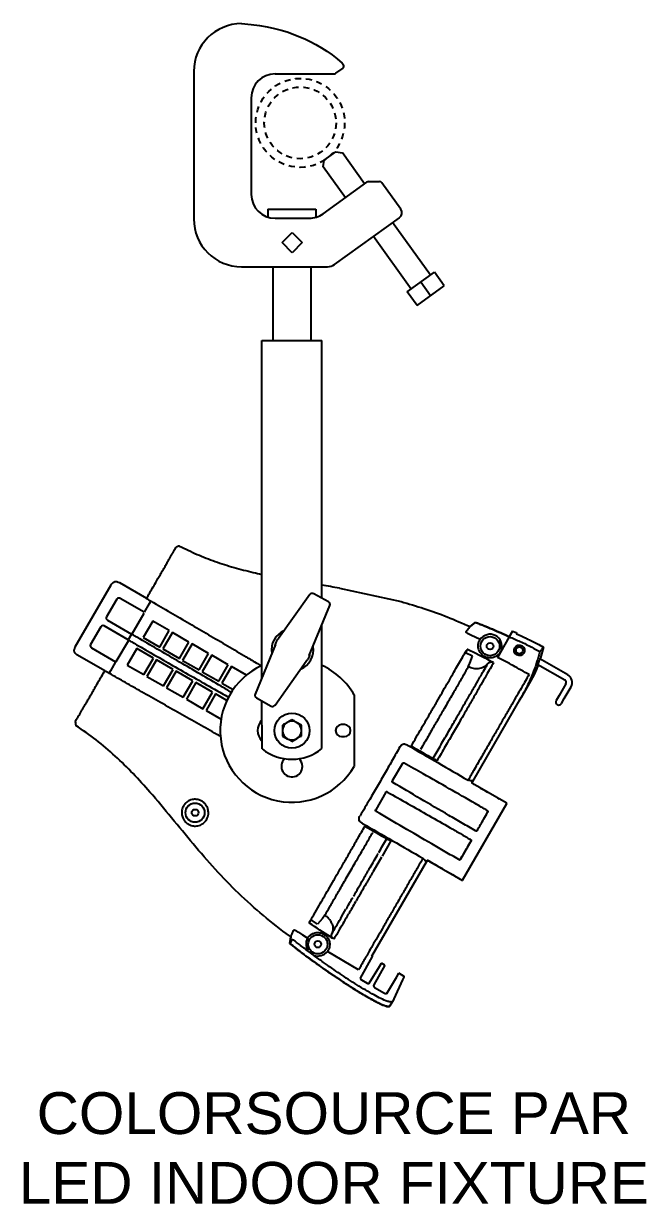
# Model space of a CAD drawing. Extents: x 5 to 346, y -5 to 215.
# Drawn here: x 308.33 to 321.35, y 64.99 to 89.68 of the extents above; entities that cross this region are included whole.
import ezdxf

# ---------------------------------------------------------------- set-up
doc = ezdxf.new("R2010")
doc.units = 0
doc.header["$LTSCALE"] = 0.5
doc.header["$MEASUREMENT"] = 0
doc.linetypes.add('HIDDEN', pattern=[0.375, 0.25, -0.125])
doc.layers.get('0').update_dxf_attribs({"linetype": 'CONTINUOUS'})
doc.layers.add('RISER', color=7, linetype='CONTINUOUS')
doc.styles.add('ARIAL', font='arial.ttf')

# ---------------------------------------------------------------- blocks, each defined once
blk = doc.blocks.new('ColorSource Par')
at = {"layer": 'RISER', "linetype": 'Continuous'}
for p, q in [((0.879, 1.246), (0.904, 1.213)), ((-0.524, 1.025), (0.715, 1.025)), ((0.747, 1.037), (0.896, 1.145)), ((0.503, -0.78), (0.743, -0.607)), ((0.743, -0.607), (0.882, -0.63)), ((1.347, -1.275), (0.882, -0.63)), ((0.481, -0.92), (0.503, -0.78)), ((1.431, -1.229), (1.656, -1.229))]:
    blk.add_line(p, q, dxfattribs=at)
at = {"layer": 'RISER'}
for p, q in [((-2.224, 1.075), (-2.224, -2.01)), ((-1.024, 0.525), (-1.024, -1.495)), ((0.946, -1.565), (0.481, -0.92)), ((0.48, -1.9), (1.396, -1.24)), ((2.104, -1.808), (1.705, -1.254)), ((-0.674, -1.802), (0.326, -1.802)), ((-0.674, -1.802), (-0.674, -1.972)), ((0.326, -1.802), (0.326, -1.972)), ((-0.524, -1.995), (0.188, -1.995)), ((0.717, -2.962), (2.076, -1.983)), ((2.724, -3.185), (1.932, -2.087)), ((-0.38, -2.502), (-0.168, -2.29)), ((-0.168, -2.29), (0.045, -2.502)), ((2.323, -3.475), (1.531, -2.376)), ((-0.168, -2.715), (-0.38, -2.502)), ((0.045, -2.502), (-0.168, -2.715)), ((-1.224, -3.01), (0.571, -3.01)), ((-0.574, -3.01), (-0.574, -4.55)), ((0.226, -3.01), (0.226, -4.55)), ((2.239, -3.535), (2.807, -3.125)), ((3.012, -3.409), (2.807, -3.125)), ((2.444, -3.819), (3.012, -3.409)), ((2.728, -3.614), (2.523, -3.33)), ((2.444, -3.819), (2.239, -3.535)), ((-0.802, -11.605), (-0.802, -4.55)), ((-0.802, -4.55), (0.455, -4.55)), ((0.455, -9.941), (0.455, -4.55)), ((-2.622, -8.922), (-2.592, -8.871)), ((-3.78, -9.615), (-3.211, -9.943)), ((-4.702, -10.961), (-3.951, -9.661)), ((0.201, -9.866), (-0.45, -10.787)), ((0.201, -9.866), (0.202, -9.866)), ((0.203, -9.864), (0.202, -9.865)), ((0.591, -10.016), (0.283, -9.847)), ((0.591, -10.016), (0.283, -9.847)), ((0.821, -9.73), (2.109, -10.012)), ((-3.835, -9.962), (-4.05, -10.333)), ((-3.261, -10.236), (-3.767, -9.944)), ((-3.154, -10.05), (-3.261, -10.236)), ((-3.212, -9.945), (-3.198, -9.92)), ((-3.17, -9.973), (-3.114, -10.005)), ((-3.152, -10.052), (-3.154, -10.05)), ((-3.129, -10.007), (-3.127, -10.008)), ((-3.127, -10.008), (-3.114, -10.005)), ((0.191, -11.139), (0.619, -10.096)), ((0.619, -10.094), (0.62, -10.093)), ((0.619, -10.096), (0.619, -10.096)), ((-3.511, -10.688), (-3.259, -10.252)), ((-3.264, -10.253), (-3.259, -10.252)), ((-4.169, -10.539), (-4.383, -10.911)), ((-3.594, -10.813), (-4.1, -10.521)), ((-4.031, -10.402), (-3.525, -10.694)), ((-3.083, -10.419), (-3.283, -10.766)), ((-3.064, -10.437), (-3.086, -10.424)), ((-2.737, -10.619), (-3.083, -10.419)), ((-3.061, -10.432), (-3.064, -10.437)), ((0.455, -13.087), (0.455, -10.496)), ((3.66, -10.447), (3.555, -10.535)), ((3.556, -10.534), (3.66, -10.447)), ((-3.844, -11.265), (-3.592, -10.829)), ((-3.598, -10.83), (-3.592, -10.829)), ((-3.525, -10.694), (-3.594, -10.813)), ((-3.512, -10.682), (-3.511, -10.688)), ((-3.283, -10.766), (-2.937, -10.966)), ((-2.937, -10.966), (-2.737, -10.619)), ((-2.672, -10.657), (-2.872, -11.003)), ((-2.326, -10.857), (-2.672, -10.657)), ((-2.526, -11.203), (-2.326, -10.857)), ((3.763, -10.803), (3.565, -10.714)), ((3.763, -10.803), (3.766, -10.805)), ((4.371, -10.748), (4.123, -11.178)), ((4.441, -10.627), (4.371, -10.748)), ((4.441, -10.627), (4.517, -10.66)), ((4.441, -10.627), (4.441, -10.627)), ((4.761, -10.801), (4.795, -10.809)), ((-4.365, -10.979), (-3.859, -11.271)), ((-3.414, -10.993), (-3.614, -11.339)), ((-3.068, -11.193), (-3.414, -10.993)), ((-2.872, -11.003), (-2.526, -11.203)), ((-2.261, -10.894), (-2.461, -11.241)), ((-1.914, -11.094), (-2.261, -10.894)), ((-2.114, -11.441), (-1.914, -11.094)), ((-0.515, -10.906), (-0.943, -11.949)), ((3.489, -11.011), (3.458, -11.08)), ((3.603, -11.151), (3.458, -11.08)), ((4.204, -11.021), (4.207, -11.022)), ((5.085, -10.963), (5.024, -11.185)), ((-4.087, -11.46), (-4.656, -11.132)), ((-3.859, -11.271), (-3.966, -11.457)), ((-3.845, -11.259), (-3.844, -11.265)), ((-3.614, -11.339), (-3.268, -11.539)), ((-3.268, -11.539), (-3.068, -11.193)), ((-3.003, -11.23), (-3.203, -11.577)), ((-2.657, -11.43), (-3.003, -11.23)), ((-2.461, -11.241), (-2.114, -11.441)), ((-1.849, -11.132), (-2.049, -11.478)), ((-1.503, -11.332), (-1.849, -11.132)), ((-1.703, -11.678), (-1.503, -11.332)), ((-0.525, -12.178), (0.126, -11.258)), ((4.967, -11.342), (4.966, -11.365)), ((4.967, -11.342), (5.018, -11.195)), ((4.967, -11.342), (4.972, -11.328)), ((4.972, -11.328), (5.533, -11.651)), ((5.595, -11.543), (5.013, -11.207)), ((5.024, -11.185), (5.018, -11.195)), ((-4.101, -11.484), (-4.086, -11.459)), ((-3.985, -11.513), (-4.038, -11.483)), ((-3.966, -11.457), (-3.991, -11.5)), ((-3.989, -11.501), (-3.991, -11.5)), ((-3.989, -11.501), (-3.985, -11.513)), ((-3.966, -11.457), (-3.963, -11.458)), ((-3.203, -11.577), (-2.857, -11.777)), ((-2.857, -11.777), (-2.657, -11.43)), ((-2.592, -11.468), (-2.792, -11.814)), ((-2.245, -11.668), (-2.592, -11.468)), ((-2.049, -11.478), (-1.703, -11.678)), ((-1.438, -11.369), (-1.638, -11.716)), ((-1.124, -11.551), (-1.438, -11.369)), ((4.963, -11.363), (4.966, -11.365)), ((-2.792, -11.814), (-2.445, -12.014)), ((-2.445, -12.014), (-2.245, -11.668)), ((-2.18, -11.705), (-2.38, -12.052)), ((-1.834, -11.905), (-2.18, -11.705)), ((-1.638, -11.716), (-1.403, -11.852)), ((4.815, -11.679), (4.621, -12.015)), ((4.815, -11.679), (4.815, -11.679)), ((5.555, -11.733), (5.415, -11.976)), ((5.523, -12.038), (5.663, -11.796)), ((-2.38, -12.052), (-2.034, -12.252)), ((-2.034, -12.252), (-1.834, -11.905)), ((-1.769, -11.943), (-1.969, -12.289)), ((-1.533, -12.079), (-1.769, -11.943)), ((-0.943, -11.95), (-0.944, -11.951)), ((-0.943, -11.949), (-0.943, -11.949)), ((-0.915, -12.028), (-0.607, -12.197)), ((-0.915, -12.028), (-0.607, -12.197)), ((-0.795, -13.093), (-0.8, -12.092)), ((1.128, -11.961), (1.128, -13.458)), ((3.607, -13.772), (4.621, -12.015)), ((4.582, -12.084), (4.621, -12.015)), ((4.582, -12.084), (4.582, -12.084)), ((4.621, -12.015), (4.621, -12.015)), ((5.415, -11.976), (5.353, -12.082)), ((5.462, -12.145), (5.523, -12.038)), ((-1.969, -12.289), (-1.653, -12.472)), ((-0.527, -12.18), (-0.526, -12.179)), ((-0.525, -12.178), (-0.526, -12.178)), ((-4.704, -12.529), (-4.674, -12.477)), ((-0.172, -12.482), (-0.27, -12.539)), ((0.025, -12.596), (-0.074, -12.539)), ((0.929, -12.584), (0.867, -12.584)), ((-0.369, -12.823), (-0.27, -12.88)), ((0.867, -12.834), (0.929, -12.834)), ((-0.172, -12.937), (-0.074, -12.88)), ((2.139, -13.397), (1.925, -13.762)), ((2.14, -13.4), (2.139, -13.397)), ((2.173, -13.388), (2.174, -13.391)), ((1.925, -13.762), (1.929, -13.761)), ((1.938, -13.795), (1.934, -13.796)), ((3.593, -13.804), (3.598, -13.763)), ((3.601, -13.81), (3.606, -13.775)), ((3.606, -13.811), (3.612, -13.767)), ((3.612, -13.767), (3.61, -13.766)), ((1.788, -14), (1.579, -14.367)), ((1.789, -14.003), (1.788, -14)), ((1.822, -13.99), (1.823, -13.994)), ((3.639, -13.834), (3.638, -13.836)), ((3.761, -13.907), (3.638, -13.836)), ((3.761, -13.907), (3.638, -13.836)), ((3.638, -13.836), (3.638, -13.836)), ((3.761, -13.907), (3.762, -13.906)), ((3.761, -13.907), (3.761, -13.907)), ((3.762, -13.906), (3.796, -13.925)), ((3.882, -13.975), (3.796, -13.925)), ((3.882, -13.975), (3.916, -13.994)), ((3.916, -13.994), (3.915, -13.996)), ((4.125, -14.117), (3.915, -13.996)), ((4.125, -14.117), (3.915, -13.996)), ((3.915, -13.996), (3.915, -13.996)), ((3.394, -15.841), (4.323, -14.232)), ((3.395, -15.84), (4.324, -14.231)), ((4.125, -14.117), (4.126, -14.116)), ((4.125, -14.117), (4.125, -14.117)), ((4.126, -14.116), (4.16, -14.135)), ((4.322, -14.229), (4.16, -14.135)), ((1.579, -14.367), (1.582, -14.366)), ((1.592, -14.4), (1.588, -14.401)), ((3.907, -14.382), (3.911, -14.381)), ((3.92, -14.415), (3.917, -14.416)), ((1.36, -14.713), (1.354, -14.709)), ((1.357, -14.72), (1.354, -14.709)), ((1.357, -14.72), (1.36, -14.713)), ((3.668, -14.808), (3.667, -14.804)), ((3.701, -14.795), (3.702, -14.798)), ((1.893, -15.018), (1.712, -15.333)), ((3.57, -15.021), (3.35, -15.397)), ((3.561, -14.987), (3.565, -14.986)), ((3.574, -15.02), (3.57, -15.021)), ((1.497, -17.426), (2.638, -15.451)), ((1.699, -15.355), (1.526, -15.655)), ((2.626, -15.448), (2.658, -15.422)), ((2.636, -15.458), (2.634, -15.457)), ((2.671, -15.43), (2.636, -15.458)), ((2.64, -15.449), (2.669, -15.426)), ((2.708, -15.446), (2.707, -15.447)), ((2.707, -15.447), (2.831, -15.518)), ((2.708, -15.446), (2.832, -15.517)), ((2.708, -15.446), (2.832, -15.517)), ((2.708, -15.446), (2.708, -15.446)), ((2.831, -15.518), (2.832, -15.517)), ((2.865, -15.538), (2.831, -15.518)), ((2.832, -15.517), (2.832, -15.517)), ((2.865, -15.538), (2.951, -15.587)), ((3.317, -15.41), (3.316, -15.406)), ((3.35, -15.397), (3.351, -15.401)), ((2.985, -15.607), (2.951, -15.587)), ((2.985, -15.606), (3.195, -15.727)), ((2.985, -15.606), (3.196, -15.727)), ((2.985, -15.606), (2.985, -15.606)), ((2.985, -15.606), (2.985, -15.607)), ((3.195, -15.727), (3.196, -15.727)), ((3.195, -15.728), (3.195, -15.727)), ((3.229, -15.748), (3.195, -15.728)), ((3.229, -15.748), (3.391, -15.842)), ((3.394, -15.841), (3.391, -15.842)), ((0.231, -16.669), (0.187, -16.73)), ((0.365, -16.759), (0.231, -16.669)), ((-0.192, -17.025), (-0.215, -17.159)), ((-0.215, -17.159), (-0.192, -17.025)), ((-0.017, -16.937), (0.058, -16.987)), ((0.154, -17.054), (0.058, -16.987)), ((-0.174, -17.087), (-0.215, -17.159)), ((0.155, -17.054), (0.154, -17.054)), ((0.569, -17.329), (0.568, -17.328)), ((1.219, -17.715), (0.569, -17.329)), ((1.506, -17.432), (1.255, -17.884)), ((1.446, -17.995), (1.656, -17.646)), ((1.769, -17.617), (1.541, -18.029)), ((1.656, -17.646), (1.698, -17.576)), ((1.769, -17.617), (1.698, -17.576)), ((1.279, -17.923), (1.401, -17.994)), ((1.81, -18.205), (2.019, -17.856)), ((2.141, -17.923), (1.959, -18.316)), ((2.019, -17.856), (2.062, -17.786)), ((2.174, -17.851), (2.062, -17.786)), ((1.556, -18.083), (1.765, -18.204)), ((1.879, -18.466), (1.932, -18.373)), ((1.879, -18.466), (1.879, -18.466)), ((1.881, -18.461), (1.935, -18.368)), ((1.959, -18.316), (1.934, -18.369)), ((1.959, -18.316), (1.935, -18.368))]:
    blk.add_line(p, q, dxfattribs=at)
at = {"layer": 'RISER', "linetype": 'Continuous'}
blk.add_lwpolyline([(-1.224, 2.075), (-1.027, 2.056), (-0.849, 2.033), (-0.687, 2.006), (-0.538, 1.975), (-0.4, 1.94), (-0.27, 1.901), (-0.146, 1.857), (-0.025, 1.809), (0.094, 1.757), (0.212, 1.699), (0.328, 1.637), (0.443, 1.57), (0.556, 1.498), (0.666, 1.42), (0.774, 1.336), (0.879, 1.246)], dxfattribs=at)
at = {"layer": 'RISER', "flags": 128}
for points in [[(-3.17, -9.973), (-3.181, -9.966), (-3.191, -9.959), (-3.212, -9.945)], [(3.516, -11.376), (3.546, -11.298), (3.603, -11.151)], [(-4.086, -11.459), (-4.066, -11.469), (-4.052, -11.476), (-4.038, -11.483)], [(-4.704, -12.529), (-4.7, -12.548), (-4.697, -12.567), (-4.689, -12.604)], [(4.323, -14.232), (4.322, -14.23), (4.322, -14.229)], [(0.518, -16.57), (0.465, -16.636), (0.365, -16.759)]]:
    blk.add_lwpolyline(points, dxfattribs=at)
at = {"layer": 'RISER', "linetype": 'HIDDEN'}
for radius in [0.93, 0.75]:
    blk.add_circle((0, 0), radius, dxfattribs=at)
at = {"layer": 'RISER'}
for centre, radius in [((3.97, -10.944), 0.2), ((3.97, -10.944), 0.0693), ((4.583, -11.031), 0.07), ((-0.172, -12.709), 0.367), ((-2.198, -14.426), 0.2), ((-2.198, -14.426), 0.0693), ((0.37, -17.179), 0.2), ((0.37, -17.179), 0.0693)]:
    blk.add_circle(centre, radius, dxfattribs=at)
at = {"layer": 'RISER', "linetype": 'Continuous'}
for centre, radius, start, end in [((-1.224, 1.075), 1, 90, 180), ((-0.524, 0.525), 0.5, 90, 180), ((0.715, 1.075), 0.05, 270, 309.8056), ((0.864, 1.183), 0.05, 309.8056, 37.5798), ((1.431, -1.289), 0.06, 90, 125.7855), ((1.656, -1.289), 0.06, 35.7855, 90)]:
    blk.add_arc(centre, radius, start, end, dxfattribs=at)
at = {"layer": 'RISER'}
for centre, radius, start, end in [((-0.524, -1.495), 0.5, 180, 270), ((0.188, -1.495), 0.5, 270, 305.7855), ((2.003, -1.881), 0.125, 305.7855, 35.7855), ((-1.224, -2.01), 1, 180, 270), ((0.571, -2.76), 0.25, 270, 305.7855), ((-12.822, -4.44), 11.178, 329.872, 330.128), ((-13.403, -4.12), 11.844, 329.9429, 330.1845), ((-0.162, -11.022), 0.438, 112.7131, 189.7137), ((-0.162, -11.022), 0.438, 292.7131, 9.7137), ((-0.172, -12.709), 1.5, 114.8712, 330.0736), ((-0.172, -12.709), 1.5, 29.9264, 65.307), ((-14.062, -5.641), 11.654, 329.8125, 330.058), ((5.503, -11.703), 0.185, 330, 60), ((5.503, -11.703), 0.06, 330, 60), ((5.407, -12.113), 0.0625, 150, 330), ((-0.572, -12.709), 0.318, 135.3739, 225.1198), ((-0.172, -12.709), 0.197, 120, 180), ((-0.172, -12.709), 0.197, 60, 120), ((-0.172, -12.709), 0.197, 0, 60), ((0.867, -12.709), 0.125, 90, 270), ((0.929, -12.709), 0.125, 270, 90), ((-0.172, -12.709), 0.197, 180, 240), ((-0.172, -12.709), 0.197, 300, 0), ((-0.174, -12.309), 1, 231.5647, 308.9291), ((-0.172, -12.709), 0.197, 240, 300), ((-0.172, -13.459), 0.22, 132.9478, 0), ((-0.172, -13.459), 0.22, 0, 47.2239), ((3.585, -13.817), 0.015, 33.1634, 60.1896), ((2.666, -15.409), 0.015, 239.8104, 266.8489)]:
    blk.add_arc(centre, radius, start, end, dxfattribs=at)
for centre, major_axis, ratio, start_param, end_param in [((0.253, -9.902), (0.0449, -0.0441), 0.988785, 1.841761, 3.2937), ((0.202, -9.867), (0.00436, 0.00616), 0.069473, 1.372627, 1.57875), ((-3.792, -9.987), (0.013, -0.0484), 0.997265, 2.357564, 3.925621), ((0.561, -10.071), (0.0613, -0.0143), 0.988785, 6.131077, 7.583017), ((0.618, -10.095), (0.00286, 0.00699), 0.069473, 4.704435, 4.910558), ((-4.006, -10.358), (0.0484, 0.013), 0.997265, 2.357564, 3.925621), ((-4.125, -10.565), (0.013, -0.0484), 0.997265, 2.357564, 3.925621), ((3.971, -10.941), (0.123, 0.213), 0.999985, 4.903955, 7.793466), ((-4.339, -10.935), (0.0484, 0.013), 0.997265, 2.357564, 3.925621), ((-0.885, -11.973), (0.0613, -0.0143), 0.988785, 2.989485, 4.441424), ((-0.942, -11.949), (0.00286, 0.00699), 0.069473, 1.562842, 1.768966), ((-0.577, -12.142), (0.0449, -0.0441), 0.988785, 4.983354, 6.435293), ((-0.526, -12.178), (0.00436, 0.00616), 0.069473, 4.51422, 4.720343), ((3.64, -13.831), (0.0476, -0.0275), 0.087489, 3.176499, 4.417192), ((3.64, -13.831), (0.0346, -0.02), 0.087489, 3.176499, 4.712389), ((2.995, -14.538), (2.193, 3.798), 0.034921, 4.933911, 4.93682), ((3.64, -13.831), (0.0476, -0.0275), 0.087489, 4.417192, 4.712389), ((3.764, -13.903), (0.0476, -0.0275), 0.087489, 4.712389, 5.502871), ((3.758, -13.912), (0.0346, -0.02), 0.19438, 1.036328, 1.570796), ((3.917, -13.991), (0.0476, -0.0275), 0.087489, 3.921907, 4.712389), ((3.912, -14.001), (0.0346, -0.02), 0.19438, 1.570796, 2.105264), ((4.128, -14.113), (0.0476, -0.0275), 0.087489, 4.712389, 5.502871), ((4.122, -14.122), (0.0346, -0.02), 0.19438, 1.036328, 1.570796), ((2.995, -14.538), (2.193, 3.798), 0.034921, 4.487958, 4.490867), ((2.706, -15.45), (0.0476, -0.0275), 0.087489, 1.889777, 3.106686), ((2.706, -15.45), (0.0346, -0.02), 0.087489, 1.570796, 3.106686), ((2.706, -15.45), (0.0476, -0.0275), 0.087489, 1.570796, 1.889777), ((2.835, -15.512), (0.0346, -0.02), 0.19438, 4.712389, 5.246857), ((2.829, -15.521), (0.0476, -0.0275), 0.087489, 0.780315, 1.570796), ((2.983, -15.61), (0.0476, -0.0275), 0.087489, 1.570796, 2.361278), ((2.988, -15.6), (0.0346, -0.02), 0.19438, 4.177921, 4.712389), ((3.199, -15.722), (0.0346, -0.02), 0.19438, 4.712389, 5.246857), ((3.193, -15.731), (0.0476, -0.0275), 0.087489, 0.780315, 1.570796), ((0.371, -17.177), (0.124, 0.215), 0.999995, 1.575882, 2.762669), ((0.371, -17.177), (0.124, 0.215), 0.999995, 3.29786, 4.583836), ((1.299, -17.889), (-0.0194, -0.035), 0.999848, 4.712389, 6.265735), ((1.421, -17.959), (0.0206, 0.0343), 0.999848, 3.159043, 4.712389), ((1.576, -18.049), (-0.0194, -0.035), 0.999848, 4.712389, 6.265735), ((1.785, -18.169), (0.0206, 0.0343), 0.999848, 3.159043, 4.712389)]:
    blk.add_ellipse(centre, major_axis=major_axis, ratio=ratio, start_param=start_param, end_param=end_param, dxfattribs=at)
blk.add_ellipse((4.583, -11.032), major_axis=(0.0557, 0.0965), ratio=0.999987, dxfattribs=at)
for points, knots in [([(-2.525, -8.85), (-2.536, -8.854), (-2.558, -8.86), (-2.581, -8.867), (-2.592, -8.871)], [0, 0, 0, 0, 0.494315, 1, 1, 1, 1]), ([(-2.523, -8.85), (-2.401, -8.91), (-2.157, -9.029), (-1.776, -9.176), (-1.384, -9.301), (-1.057, -9.386), (-0.862, -9.429), (-0.802, -9.442)], [0, 0, 0, 0, 0.1173835, 0.2347741, 0.3540709, 0.4733904, 0.5269307, 0.5269307, 0.5269307, 0.5269307]), ([(-3.198, -9.92), (-3.174, -9.879), (-3.127, -9.797), (-3.056, -9.675), (-2.992, -9.564), (-2.935, -9.465), (-2.885, -9.378), (-2.837, -9.295), (-2.793, -9.218), (-2.752, -9.148), (-2.717, -9.087), (-2.687, -9.036), (-2.661, -8.99), (-2.64, -8.954), (-2.626, -8.93), (-2.623, -8.925), (-2.622, -8.922)], [0, 0, 0, 0, 0.083513, 0.166323, 0.248892, 0.31155, 0.374168, 0.436542, 0.499362, 0.561688, 0.62381, 0.686649, 0.749183, 0.831492, 0.916017, 1, 1, 1, 1]), ([(-3.951, -9.661), (-3.941, -9.645), (-3.926, -9.623), (-3.898, -9.603), (-3.877, -9.594), (-3.855, -9.591), (-3.821, -9.595), (-3.797, -9.607), (-3.78, -9.615)], [0, 0, 0, 0, 0.273164, 0.38987, 0.5, 0.61013, 0.726835, 1, 1, 1, 1]), ([(0.203, -9.864), (0.203, -9.865), (0.202, -9.865), (0.202, -9.866), (0.201, -9.866)], [0, 0, 0, 0, 0.25112, 1, 1, 1, 1]), ([(-3.114, -10.005), (-2.98, -10.083), (-2.713, -10.238), (-2.313, -10.471), (-1.915, -10.704), (-1.521, -10.937), (-1.181, -11.138), (-0.971, -11.262), (-0.893, -11.308)], [0, 0, 0, 0, 0.178489, 0.356977, 0.535456, 0.713917, 0.892362, 1, 1, 1, 1]), ([(0.619, -10.096), (0.619, -10.095), (0.619, -10.095), (0.619, -10.094), (0.62, -10.093)], [0, 0, 0, 0, 0.249328, 1, 1, 1, 1]), ([(2.109, -10.012), (2.269, -10.058), (2.595, -10.153), (3.078, -10.327), (3.396, -10.466), (3.555, -10.535)], [0.010978, 0.010978, 0.010978, 0.010978, 0.330671, 0.6654632, 1, 1, 1, 1]), ([(3.472, -10.638), (3.491, -10.612), (3.53, -10.561), (3.547, -10.544), (3.555, -10.535)], [0, 0, 0, 0, 0.497473, 1, 1, 1, 1]), ([(4.372, -10.747), (4.255, -10.694), (4.02, -10.587), (3.78, -10.494), (3.66, -10.447)], [0, 0, 0, 0, 0.49969, 1, 1, 1, 1]), ([(3.66, -10.447), (3.69, -10.458), (3.72, -10.469), (3.78, -10.492), (3.81, -10.504), (3.9, -10.54), (3.959, -10.565), (4.137, -10.641), (4.255, -10.693), (4.372, -10.747)], [0, 0, 0, 0, 0.125, 0.125, 0.25, 0.25, 0.5, 0.5, 1, 1, 1, 1]), ([(-3.594, -10.813), (-3.57, -10.828), (-3.512, -10.861), (-3.454, -10.894), (-3.421, -10.913)], [0, 0, 0, 0, 0.427525, 1, 1, 1, 1]), ([(-3.352, -10.794), (-3.385, -10.775), (-3.443, -10.741), (-3.501, -10.708), (-3.525, -10.694)], [0, 0, 0, 0, 0.5724755, 1, 1, 1, 1]), ([(-1.434, -11.912), (-1.507, -11.869), (-1.723, -11.742), (-2.085, -11.53), (-2.513, -11.28), (-2.936, -11.035), (-3.213, -10.874), (-3.352, -10.794)], [0, 0, 0, 0, 0.114804, 0.341668, 0.568742, 0.78427, 1, 1, 1, 1]), ([(-0.525, -10.929), (-0.523, -10.922), (-0.52, -10.909), (-0.511, -10.883), (-0.497, -10.853), (-0.48, -10.823), (-0.459, -10.792), (-0.445, -10.777), (-0.436, -10.767)], [0, 0, 0, 0, 0.148199, 0.266623, 0.443454, 0.621102, 0.744676, 1, 1, 1, 1]), ([(-0.456, -10.796), (-0.456, -10.796), (-0.454, -10.793), (-0.452, -10.79), (-0.449, -10.787)], [0, 0, 0, 0, 0.073454, 1, 1, 1, 1]), ([(3.565, -10.714), (3.547, -10.705), (3.52, -10.693), (3.49, -10.674), (3.475, -10.661), (3.467, -10.647), (3.47, -10.641), (3.472, -10.638)], [0, 0, 0, 0, 0.30596, 0.450723, 0.596268, 0.76238, 1, 1, 1, 1]), ([(4.207, -11.022), (4.197, -11.046), (4.181, -11.084), (4.132, -11.135), (4.081, -11.168), (4.021, -11.187), (3.967, -11.191), (3.919, -11.185), (3.88, -11.173), (3.852, -11.159), (3.829, -11.145), (3.802, -11.125), (3.764, -11.083), (3.736, -11.03), (3.722, -10.975), (3.72, -10.915), (3.733, -10.854), (3.753, -10.82), (3.763, -10.803)], [0, 0, 0, 0, 0.155181, 0.242407, 0.330958, 0.394178, 0.44011, 0.465818, 0.491341, 0.513103, 0.517073, 0.538788, 0.574116, 0.636426, 0.702442, 0.769911, 0.884218, 1, 1, 1, 1]), ([(4.371, -10.748), (4.449, -10.781), (4.609, -10.849), (4.822, -10.953), (4.957, -11.027), (5.012, -11.057)], [0, 0, 0, 0, 0.354665, 0.734886, 1, 1, 1, 1]), ([(4.735, -10.79), (4.731, -10.788), (4.661, -10.755), (4.591, -10.723), (4.525, -10.694)], [0, 0, 0, 0, 0.060514, 1, 1, 1, 1]), ([(4.761, -10.801), (4.759, -10.8), (4.757, -10.8), (4.749, -10.797), (4.742, -10.793), (4.737, -10.791), (4.735, -10.79)], [0, 0, 0, 0, 0.2753246, 0.5506821, 0.825326, 1, 1, 1, 1]), ([(4.795, -10.809), (4.851, -10.837), (4.948, -10.887), (5.044, -10.94), (5.085, -10.963)], [0, 0, 0, 0, 0.568639, 1, 1, 1, 1]), ([(-4.656, -11.132), (-4.672, -11.122), (-4.694, -11.107), (-4.714, -11.079), (-4.722, -11.058), (-4.725, -11.036), (-4.722, -11.002), (-4.71, -10.978), (-4.702, -10.961)], [0, 0, 0, 0, 0.273164, 0.38987, 0.5, 0.61013, 0.726835, 1, 1, 1, 1]), ([(-3.42, -10.914), (-3.17, -11.058), (-2.773, -11.286), (-2.231, -11.596), (-1.84, -11.819), (-1.596, -11.957), (-1.497, -12.014)], [0, 0, 0, 0, 0.390153, 0.617517, 0.845148, 1, 1, 1, 1]), ([(-0.515, -10.906), (-0.514, -10.902), (-0.512, -10.899), (-0.511, -10.895), (-0.511, -10.895)], [0, 0, 0, 0, 0.926546, 1, 1, 1, 1]), ([(2.323, -13.031), (2.358, -12.969), (2.429, -12.846), (2.534, -12.664), (2.638, -12.485), (2.746, -12.299), (2.857, -12.107), (2.967, -11.915), (3.071, -11.735), (3.168, -11.567), (3.259, -11.41), (3.342, -11.265), (3.42, -11.13), (3.466, -11.051), (3.489, -11.011)], [0, 0, 0, 0, 0.070998, 0.142226, 0.214231, 0.286532, 0.37348, 0.461051, 0.547999, 0.635509, 0.724628, 0.814244, 0.90692, 1, 1, 1, 1]), ([(4.044, -11.289), (4.018, -11.276), (3.837, -11.181), (3.652, -11.089), (3.491, -11.012), (3.489, -11.011)], [0, 0, 0, 0, 0.1408638, 0.9880298, 1, 1, 1, 1]), ([(5.012, -11.057), (4.992, -11.127), (4.954, -11.266), (4.889, -11.45), (4.825, -11.61), (4.763, -11.748), (4.695, -11.883), (4.646, -11.971), (4.621, -12.015)], [0, 0, 0, 0, 0.208801, 0.418149, 0.563127, 0.708317, 0.854049, 1, 1, 1, 1]), ([(5.085, -10.963), (5.085, -10.963), (5.078, -10.972), (5.06, -10.995), (5.028, -11.036), (5.012, -11.057)], [0, 0, 0, 0, 0.005481, 0.501597, 1, 1, 1, 1]), ([(-0.893, -11.308), (-0.865, -11.325), (-0.836, -11.341), (-0.809, -11.359), (-0.808, -11.359)], [0, 0, 0, 0, 0.9939042, 1, 1, 1, 1]), ([(0.201, -11.115), (0.199, -11.122), (0.196, -11.136), (0.187, -11.161), (0.174, -11.191), (0.156, -11.221), (0.135, -11.252), (0.121, -11.267), (0.112, -11.277)], [0, 0, 0, 0, 0.1481989, 0.2666226, 0.4434542, 0.6211021, 0.7446763, 1, 1, 1, 1]), ([(0.132, -11.248), (0.132, -11.249), (0.13, -11.252), (0.128, -11.255), (0.125, -11.257)], [0, 0, 0, 0, 0.073454, 1, 1, 1, 1]), ([(0.191, -11.139), (0.19, -11.142), (0.188, -11.146), (0.187, -11.149), (0.187, -11.149)], [0, 0, 0, 0, 0.926546, 1, 1, 1, 1]), ([(3.925, -11.308), (3.897, -11.336), (3.843, -11.391), (3.731, -11.423), (3.62, -11.415), (3.552, -11.39), (3.516, -11.376)], [0, 0, 0, 0, 0.2825974, 0.5406706, 0.7552332, 1, 1, 1, 1]), ([(3.775, -11.568), (3.802, -11.521), (3.856, -11.427), (3.902, -11.347), (3.925, -11.308)], [0, 0, 0, 0, 0.499044, 1, 1, 1, 1]), ([(4.044, -11.289), (4.021, -11.33), (3.974, -11.411), (3.919, -11.507), (3.891, -11.555)], [0, 0, 0, 0, 0.500224, 1, 1, 1, 1]), ([(3.925, -11.308), (3.933, -11.299), (3.947, -11.285), (3.975, -11.274), (4.004, -11.273), (4.028, -11.281), (4.041, -11.288), (4.044, -11.289)], [0, 0, 0, 0, 0.280002, 0.476864, 0.674281, 0.926356, 1, 1, 1, 1]), ([(4.786, -11.538), (4.677, -11.476), (4.458, -11.351), (4.235, -11.236), (4.123, -11.178)], [0, 0, 0, 0, 0.4997552, 1, 1, 1, 1]), ([(-4.674, -12.477), (-4.671, -12.472), (-4.666, -12.463), (-4.641, -12.419), (-4.61, -12.366), (-4.58, -12.314), (-4.545, -12.254), (-4.505, -12.184), (-4.46, -12.107), (-4.413, -12.025), (-4.363, -11.939), (-4.307, -11.841), (-4.243, -11.73), (-4.172, -11.607), (-4.124, -11.525), (-4.101, -11.484)], [0, 0, 0, 0, 0.1246517, 0.2495122, 0.312065, 0.3744577, 0.4373065, 0.499614, 0.5621396, 0.6243824, 0.6868706, 0.7496045, 0.8317061, 0.916182, 1, 1, 1, 1]), ([(-1.741, -12.789), (-1.867, -12.717), (-2.125, -12.572), (-2.517, -12.351), (-2.917, -12.125), (-3.295, -11.91), (-3.652, -11.706), (-3.874, -11.578), (-3.985, -11.513)], [0, 0, 0, 0, 0.170046, 0.348226, 0.526424, 0.70464, 0.85219, 1, 1, 1, 1]), ([(3.516, -11.376), (3.484, -11.432), (3.419, -11.544), (3.299, -11.752), (3.164, -11.986), (3.024, -12.228), (2.884, -12.472), (2.746, -12.71), (2.624, -12.922), (2.546, -13.057), (2.517, -13.106)], [0, 0, 0, 0, 0.148211, 0.295611, 0.443346, 0.589148, 0.703144, 0.818544, 0.934666, 1, 1, 1, 1]), ([(4.786, -11.538), (4.762, -11.58), (4.713, -11.664), (4.625, -11.816), (4.529, -11.982), (4.426, -12.16), (4.312, -12.358), (4.189, -12.571), (4.059, -12.797), (3.922, -13.034), (3.777, -13.285), (3.639, -13.524), (3.549, -13.681), (3.51, -13.747)], [0, 0, 0, 0, 0.101607, 0.204124, 0.293668, 0.383833, 0.47597, 0.568792, 0.658049, 0.747933, 0.83979, 0.932327, 1, 1, 1, 1]), ([(3.744, -11.621), (3.749, -11.612), (3.76, -11.594), (3.77, -11.576), (3.775, -11.568)], [0, 0, 0, 0, 0.500072, 1, 1, 1, 1]), ([(3.891, -11.555), (3.886, -11.564), (3.876, -11.582), (3.865, -11.601), (3.86, -11.61)], [0, 0, 0, 0, 0.499933, 1, 1, 1, 1]), ([(4.966, -11.365), (4.944, -11.418), (4.899, -11.526), (4.843, -11.628), (4.815, -11.679)], [0, 0, 0, 0, 0.498712, 1, 1, 1, 1]), ([(4.815, -11.679), (4.844, -11.629), (4.871, -11.577), (4.922, -11.472), (4.945, -11.419), (4.966, -11.365)], [0, 0, 0, 0, 0.5, 0.5, 1, 1, 1, 1]), ([(3.52, -12.008), (3.561, -11.938), (3.641, -11.8), (3.71, -11.68), (3.744, -11.621)], [0, 0, 0, 0, 0.501628, 1, 1, 1, 1]), ([(3.86, -11.61), (3.825, -11.671), (3.755, -11.793), (3.673, -11.935), (3.633, -12.006)], [0, 0, 0, 0, 0.499834, 1, 1, 1, 1]), ([(-0.943, -11.949), (-0.943, -11.949), (-0.943, -11.95), (-0.943, -11.95), (-0.944, -11.951)], [0, 0, 0, 0, 0.249328, 1, 1, 1, 1]), ([(3.448, -12.133), (3.46, -12.112), (3.485, -12.069), (3.509, -12.028), (3.52, -12.008)], [0, 0, 0, 0, 0.499289, 1, 1, 1, 1]), ([(3.633, -12.006), (3.62, -12.027), (3.596, -12.069), (3.571, -12.113), (3.559, -12.135)], [0, 0, 0, 0, 0.502172, 1, 1, 1, 1]), ([(-0.527, -12.18), (-0.527, -12.18), (-0.526, -12.179), (-0.526, -12.178), (-0.525, -12.178)], [0, 0, 0, 0, 0.25112, 1, 1, 1, 1]), ([(3.255, -12.468), (3.288, -12.41), (3.355, -12.294), (3.417, -12.187), (3.448, -12.133)], [0, 0, 0, 0, 0.500014, 1, 1, 1, 1]), ([(3.559, -12.135), (3.527, -12.19), (3.463, -12.301), (3.395, -12.419), (3.361, -12.478)], [0, 0, 0, 0, 0.504396, 1, 1, 1, 1]), ([(-0.27, -12.539), (-0.273, -12.54), (-0.306, -12.56), (-0.339, -12.578), (-0.369, -12.596)], [0, 0, 0, 0, 0.070201, 1, 1, 1, 1]), ([(-0.074, -12.539), (-0.076, -12.538), (-0.109, -12.518), (-0.142, -12.5), (-0.172, -12.482)], [0, 0, 0, 0, 0.070201, 1, 1, 1, 1]), ([(2.781, -13.289), (2.836, -13.194), (2.946, -13.002), (3.105, -12.726), (3.205, -12.554), (3.255, -12.468)], [0, 0, 0, 0, 0.3343079, 0.6685449, 1, 1, 1, 1]), ([(3.361, -12.478), (3.308, -12.569), (3.203, -12.751), (3.035, -13.041), (2.918, -13.243), (2.86, -13.344)], [0, 0, 0, 0, 0.331778, 0.666034, 1, 1, 1, 1]), ([(-0.192, -17.025), (-0.201, -17.018), (-0.399, -16.876), (-0.775, -16.583), (-1.293, -16.117), (-1.781, -15.615), (-2.24, -15.082), (-2.687, -14.535), (-3.098, -14.038), (-3.49, -13.605), (-3.863, -13.24), (-4.259, -12.898), (-4.546, -12.702), (-4.689, -12.604)], [0, 0, 0, 0, 0.005561, 0.115485, 0.225566, 0.33554, 0.447143, 0.5588, 0.670444, 0.752823, 0.835392, 0.917818, 1, 1, 1, 1]), ([(-1.663, -12.832), (-1.666, -12.83), (-1.693, -12.817), (-1.718, -12.802), (-1.741, -12.789)], [0, 0, 0, 0, 0.109393, 1, 1, 1, 1]), ([(-0.369, -12.596), (-0.369, -12.625), (-0.369, -12.662), (-0.369, -12.701), (-0.369, -12.709)], [0, 0, 0, 0, 0.7781315, 1, 1, 1, 1]), ([(-0.369, -12.709), (-0.369, -12.74), (-0.369, -12.779), (-0.369, -12.816), (-0.369, -12.823)], [0, 0, 0, 0, 0.801725, 1, 1, 1, 1]), ([(-0.074, -12.88), (-0.071, -12.879), (-0.038, -12.859), (-0.005, -12.841), (0.025, -12.823)], [0, 0, 0, 0, 0.0702006, 1, 1, 1, 1]), ([(0.025, -12.709), (0.025, -12.701), (0.025, -12.662), (0.025, -12.625), (0.025, -12.596)], [0, 0, 0, 0, 0.2218685, 1, 1, 1, 1]), ([(0.025, -12.823), (0.025, -12.816), (0.025, -12.779), (0.025, -12.74), (0.025, -12.709)], [0, 0, 0, 0, 0.1982747, 1, 1, 1, 1]), ([(-0.27, -12.88), (-0.268, -12.881), (-0.235, -12.9), (-0.202, -12.919), (-0.172, -12.937)], [0, 0, 0, 0, 0.070201, 1, 1, 1, 1]), ([(2.083, -13.052), (2.033, -13.141), (1.932, -13.321), (1.776, -13.595), (1.616, -13.872), (1.441, -14.173), (1.319, -14.378), (1.252, -14.491)], [0, 0, 0, 0, 0.186926, 0.375005, 0.566879, 0.760114, 1, 1, 1, 1]), ([(2.083, -13.052), (2.091, -13.039), (2.105, -13.018), (2.134, -12.996), (2.163, -12.988), (2.199, -12.99), (2.226, -13.001), (2.243, -13.011), (2.247, -13.013)], [0, 0, 0, 0, 0.238055, 0.395689, 0.554448, 0.6971, 0.941468, 1, 1, 1, 1]), ([(2.247, -13.013), (2.457, -13.135), (2.877, -13.381), (3.299, -13.625), (3.51, -13.747)], [0, 0, 0, 0, 0.499735, 1, 1, 1, 1]), ([(2.329, -13.035), (2.48, -13.123), (2.657, -13.226), (2.834, -13.329), (2.86, -13.344)], [0, 0, 0, 0, 0.855272, 1, 1, 1, 1]), ([(2.86, -13.344), (2.848, -13.337), (2.829, -13.326), (2.806, -13.311), (2.79, -13.299), (2.783, -13.293), (2.781, -13.29), (2.781, -13.289)], [0, 0, 0, 0, 0.2669445, 0.4558246, 0.6450389, 0.8986772, 1, 1, 1, 1]), ([(2.139, -13.397), (2.141, -13.395), (2.144, -13.39), (2.151, -13.386), (2.16, -13.384), (2.167, -13.385), (2.171, -13.387), (2.173, -13.388)], [0, 0, 0, 0, 0.215553, 0.43111, 0.646575, 0.862054, 1, 1, 1, 1]), ([(2.174, -13.391), (2.171, -13.39), (2.166, -13.388), (2.158, -13.388), (2.15, -13.391), (2.143, -13.395), (2.141, -13.399), (2.14, -13.4)], [0, 0, 0, 0, 0.215734, 0.431475, 0.647052, 0.862508, 1, 1, 1, 1]), ([(3.911, -14.381), (3.828, -14.332), (3.564, -14.179), (3.117, -13.924), (2.621, -13.641), (2.306, -13.463), (2.173, -13.388)], [0, 0, 0, 0, 0.1439256, 0.4564033, 0.7694111, 1, 1, 1, 1]), ([(1.934, -13.796), (1.932, -13.794), (1.927, -13.791), (1.923, -13.783), (1.921, -13.775), (1.922, -13.768), (1.924, -13.763), (1.925, -13.762)], [0, 0, 0, 0, 0.214594, 0.429146, 0.644775, 0.861798, 1, 1, 1, 1]), ([(1.929, -13.761), (1.928, -13.763), (1.925, -13.769), (1.925, -13.777), (1.928, -13.785), (1.932, -13.791), (1.936, -13.794), (1.938, -13.795)], [0, 0, 0, 0, 0.217716, 0.435429, 0.653079, 0.869724, 1, 1, 1, 1]), ([(3.667, -14.804), (3.574, -14.751), (3.389, -14.644), (3.004, -14.421), (2.519, -14.138), (2.129, -13.908), (1.938, -13.795)], [0, 0, 0, 0, 0.159716, 0.319787, 0.665788, 1, 1, 1, 1]), ([(3.598, -13.763), (3.598, -13.763), (3.586, -13.762), (3.566, -13.76), (3.537, -13.754), (3.519, -13.749), (3.51, -13.747)], [0, 0, 0, 0, 0.043284, 0.52033, 0.759954, 1, 1, 1, 1]), ([(3.625, -13.828), (3.62, -13.825), (3.611, -13.819), (3.602, -13.813), (3.598, -13.809), (3.597, -13.809), (3.597, -13.809)], [0, 0, 0, 0, 0.311817, 0.63763, 0.872191, 1, 1, 1, 1]), ([(3.598, -13.763), (3.6, -13.763), (3.603, -13.764), (3.604, -13.765), (3.605, -13.765)], [0, 0, 0, 0, 0.78047, 1, 1, 1, 1]), ([(3.605, -13.765), (3.605, -13.767), (3.607, -13.77), (3.606, -13.773), (3.606, -13.775)], [0, 0, 0, 0, 0.520487, 1, 1, 1, 1]), ([(1.788, -14), (1.79, -13.997), (1.793, -13.993), (1.801, -13.988), (1.809, -13.986), (1.816, -13.987), (1.82, -13.989), (1.822, -13.99)], [0, 0, 0, 0, 0.217692, 0.43538, 0.653008, 0.869643, 1, 1, 1, 1]), ([(1.823, -13.994), (1.82, -13.992), (1.815, -13.99), (1.807, -13.99), (1.799, -13.993), (1.793, -13.998), (1.79, -14.002), (1.789, -14.003)], [0, 0, 0, 0, 0.214579, 0.429114, 0.64474, 0.861777, 1, 1, 1, 1]), ([(1.823, -13.994), (1.967, -14.075), (2.256, -14.238), (2.694, -14.487), (3.058, -14.696), (3.349, -14.863), (3.491, -14.946), (3.561, -14.987)], [0, 0, 0, 0, 0.249095, 0.498512, 0.755157, 0.877513, 1, 1, 1, 1]), ([(-2.439, -14.281), (-2.428, -14.264), (-2.405, -14.23), (-2.352, -14.187), (-2.29, -14.159), (-2.231, -14.146), (-2.161, -14.146), (-2.091, -14.165), (-2.029, -14.201), (-1.981, -14.247), (-1.943, -14.306), (-1.924, -14.363), (-1.917, -14.415), (-1.919, -14.465), (-1.93, -14.517), (-1.957, -14.576), (-1.995, -14.625), (-2.04, -14.662), (-2.102, -14.694), (-2.178, -14.711), (-2.255, -14.702), (-2.31, -14.682), (-2.342, -14.665), (-2.372, -14.643), (-2.392, -14.625), (-2.409, -14.606), (-2.426, -14.585), (-2.448, -14.55), (-2.47, -14.497), (-2.48, -14.437), (-2.476, -14.36), (-2.454, -14.312), (-2.439, -14.281)], [0, 0, 0, 0, 0.050389, 0.105927, 0.13365, 0.162033, 0.191503, 0.21646, 0.236758, 0.257103, 0.27623, 0.301796, 0.320054, 0.338804, 0.369354, 0.400673, 0.450644, 0.492511, 0.5344, 0.620142, 0.681847, 0.702556, 0.725596, 0.735063, 0.744614, 0.751471, 0.758303, 0.769775, 0.799173, 0.852005, 0.905933, 1, 1, 1, 1]), ([(1.3, -14.652), (1.282, -14.641), (1.256, -14.624), (1.234, -14.588), (1.229, -14.557), (1.235, -14.523), (1.246, -14.502), (1.252, -14.491)], [0, 0, 0, 0, 0.319762, 0.471353, 0.623682, 0.801782, 1, 1, 1, 1]), ([(1.588, -14.401), (1.586, -14.399), (1.581, -14.396), (1.577, -14.389), (1.575, -14.38), (1.576, -14.373), (1.578, -14.369), (1.579, -14.367)], [0, 0, 0, 0, 0.215734, 0.431476, 0.647054, 0.862513, 1, 1, 1, 1]), ([(1.582, -14.366), (1.581, -14.369), (1.579, -14.374), (1.579, -14.382), (1.582, -14.39), (1.586, -14.397), (1.59, -14.399), (1.592, -14.4)], [0, 0, 0, 0, 0.215551, 0.431107, 0.646569, 0.862046, 1, 1, 1, 1]), ([(3.316, -15.406), (3.221, -15.352), (3.033, -15.244), (2.647, -15.019), (2.165, -14.738), (1.781, -14.512), (1.592, -14.4)], [0, 0, 0, 0, 0.1630482, 0.3264554, 0.6691543, 1, 1, 1, 1]), ([(3.702, -14.798), (3.748, -14.717), (3.822, -14.589), (3.894, -14.461), (3.92, -14.415)], [0, 0, 0, 0, 0.6352108, 1, 1, 1, 1]), ([(3.917, -14.416), (3.918, -14.413), (3.92, -14.408), (3.92, -14.399), (3.917, -14.391), (3.913, -14.385), (3.909, -14.383), (3.907, -14.382)], [0, 0, 0, 0, 0.215763, 0.431521, 0.647398, 0.863364, 1, 1, 1, 1]), ([(3.911, -14.381), (3.913, -14.382), (3.918, -14.386), (3.922, -14.393), (3.924, -14.401), (3.923, -14.409), (3.921, -14.413), (3.92, -14.415)], [0, 0, 0, 0, 0.215893, 0.431782, 0.647741, 0.863688, 1, 1, 1, 1]), ([(0.187, -16.73), (0.218, -16.676), (0.281, -16.567), (0.384, -16.39), (0.487, -16.21), (0.589, -16.034), (0.701, -15.841), (0.82, -15.634), (0.946, -15.417), (1.076, -15.191), (1.211, -14.954), (1.306, -14.791), (1.354, -14.709)], [0, 0, 0, 0, 0.126182, 0.253394, 0.345278, 0.437765, 0.532319, 0.627661, 0.71918, 0.811344, 0.905382, 1, 1, 1, 1]), ([(1.3, -14.652), (1.511, -14.773), (1.934, -15.014), (2.356, -15.258), (2.568, -15.38)], [0, 0, 0, 0, 0.499734, 1, 1, 1, 1]), ([(1.36, -14.713), (1.512, -14.8), (1.69, -14.901), (1.868, -15.003), (1.893, -15.018)], [0, 0, 0, 0, 0.85529, 1, 1, 1, 1]), ([(3.667, -14.804), (3.669, -14.805), (3.674, -14.807), (3.683, -14.807), (3.691, -14.805), (3.697, -14.8), (3.7, -14.796), (3.701, -14.795)], [0, 0, 0, 0, 0.213755, 0.42751, 0.641399, 0.856355, 1, 1, 1, 1]), ([(3.702, -14.798), (3.7, -14.801), (3.697, -14.805), (3.689, -14.81), (3.681, -14.811), (3.673, -14.81), (3.669, -14.808), (3.668, -14.808)], [0, 0, 0, 0, 0.217017, 0.434074, 0.650101, 0.86469, 1, 1, 1, 1]), ([(0.518, -16.57), (0.55, -16.514), (0.615, -16.402), (0.735, -16.195), (0.869, -15.961), (1.023, -15.695), (1.195, -15.397), (1.361, -15.11), (1.472, -14.918), (1.516, -14.84)], [0, 0, 0, 0, 0.149394, 0.297018, 0.443893, 0.58991, 0.741935, 0.896209, 1, 1, 1, 1]), ([(1.643, -15.259), (1.67, -15.213), (1.724, -15.119), (1.779, -15.024), (1.806, -14.977)], [0, 0, 0, 0, 0.499763, 1, 1, 1, 1]), ([(3.351, -15.401), (3.399, -15.318), (3.474, -15.192), (3.548, -15.064), (3.574, -15.02)], [0, 0, 0, 0, 0.652061, 1, 1, 1, 1]), ([(3.57, -15.021), (3.571, -15.018), (3.574, -15.013), (3.574, -15.004), (3.571, -14.996), (3.567, -14.99), (3.563, -14.988), (3.561, -14.987)], [0, 0, 0, 0, 0.21703, 0.434101, 0.650127, 0.864699, 1, 1, 1, 1]), ([(3.565, -14.986), (3.567, -14.987), (3.572, -14.991), (3.576, -14.998), (3.578, -15.006), (3.577, -15.014), (3.575, -15.018), (3.574, -15.02)], [0, 0, 0, 0, 0.213779, 0.427557, 0.64147, 0.856441, 1, 1, 1, 1]), ([(1.461, -15.574), (1.489, -15.526), (1.544, -15.43), (1.602, -15.331), (1.63, -15.281)], [0, 0, 0, 0, 0.4992303, 1, 1, 1, 1]), ([(2.568, -15.38), (2.527, -15.45), (2.445, -15.592), (2.325, -15.8), (2.207, -16.004), (2.085, -16.215), (1.96, -16.432), (1.835, -16.648), (1.718, -16.851), (1.61, -17.038), (1.51, -17.211), (1.427, -17.355), (1.359, -17.472), (1.304, -17.568), (1.256, -17.65), (1.231, -17.694), (1.219, -17.715)], [0, 0, 0, 0, 0.064098, 0.128487, 0.19378, 0.259382, 0.338386, 0.417941, 0.496821, 0.57625, 0.6574, 0.73914, 0.803602, 0.868357, 0.934023, 1, 1, 1, 1]), ([(2.626, -15.448), (2.618, -15.438), (2.608, -15.423), (2.586, -15.399), (2.574, -15.386), (2.568, -15.38)], [0, 0, 0, 0, 0.525107, 0.762348, 1, 1, 1, 1]), ([(2.631, -15.452), (2.629, -15.451), (2.627, -15.45), (2.626, -15.448), (2.626, -15.448)], [0, 0, 0, 0, 0.780788, 1, 1, 1, 1]), ([(2.64, -15.449), (2.639, -15.449), (2.638, -15.45), (2.635, -15.452), (2.632, -15.452), (2.631, -15.452)], [0, 0, 0, 0, 0.226303, 0.504791, 1, 1, 1, 1]), ([(2.665, -15.424), (2.665, -15.424), (2.665, -15.424), (2.666, -15.425), (2.671, -15.426), (2.68, -15.43), (2.689, -15.435), (2.693, -15.438)], [0, 0, 0, 0, 0.036057, 0.163594, 0.367581, 0.659886, 1, 1, 1, 1]), ([(3.316, -15.406), (3.318, -15.407), (3.323, -15.41), (3.332, -15.41), (3.34, -15.407), (3.346, -15.402), (3.349, -15.399), (3.35, -15.397)], [0, 0, 0, 0, 0.215896, 0.431789, 0.647752, 0.863702, 1, 1, 1, 1]), ([(3.351, -15.401), (3.349, -15.403), (3.346, -15.408), (3.338, -15.412), (3.33, -15.413), (3.322, -15.412), (3.318, -15.41), (3.317, -15.41)], [0, 0, 0, 0, 0.215764, 0.431522, 0.647398, 0.86336, 1, 1, 1, 1]), ([(1.319, -15.821), (1.331, -15.8), (1.354, -15.759), (1.379, -15.717), (1.391, -15.696)], [0, 0, 0, 0, 0.499674, 1, 1, 1, 1]), ([(1.454, -15.78), (1.442, -15.801), (1.417, -15.845), (1.393, -15.887), (1.38, -15.908)], [0, 0, 0, 0, 0.499294, 1, 1, 1, 1]), ([(1.391, -15.696), (1.403, -15.676), (1.426, -15.635), (1.449, -15.595), (1.461, -15.574)], [0, 0, 0, 0, 0.499398, 1, 1, 1, 1]), ([(1.526, -15.655), (1.514, -15.676), (1.49, -15.718), (1.466, -15.759), (1.454, -15.78)], [0, 0, 0, 0, 0.499467, 1, 1, 1, 1]), ([(1.116, -16.172), (1.149, -16.115), (1.213, -16.003), (1.284, -15.882), (1.319, -15.821)], [0, 0, 0, 0, 0.5009768, 1, 1, 1, 1]), ([(1.38, -15.908), (1.345, -15.97), (1.273, -16.095), (1.206, -16.209), (1.173, -16.267)], [0, 0, 0, 0, 0.4973002, 1, 1, 1, 1]), ([(0.963, -16.437), (0.985, -16.399), (1.029, -16.322), (1.077, -16.239), (1.101, -16.198)], [0, 0, 0, 0, 0.499756, 1, 1, 1, 1]), ([(1.157, -16.294), (1.133, -16.336), (1.084, -16.421), (1.038, -16.499), (1.015, -16.539)], [0, 0, 0, 0, 0.498778, 1, 1, 1, 1]), ([(1.164, -16.283), (1.163, -16.285), (1.161, -16.289), (1.158, -16.292), (1.157, -16.294)], [0, 0, 0, 0, 0.499879, 1, 1, 1, 1]), ([(0.662, -16.959), (0.69, -16.91), (0.746, -16.814), (0.844, -16.643), (0.92, -16.512), (0.957, -16.447)], [0, 0, 0, 0, 0.334658, 0.668646, 1, 1, 1, 1]), ([(0.706, -17.072), (0.681, -17.056), (0.509, -16.946), (0.336, -16.832), (0.189, -16.732), (0.187, -16.73)], [0, 0, 0, 0, 0.141013, 0.988032, 1, 1, 1, 1]), ([(0.632, -16.687), (0.615, -16.664), (0.581, -16.621), (0.538, -16.586), (0.518, -16.57)], [0, 0, 0, 0, 0.533237, 1, 1, 1, 1]), ([(0.632, -16.687), (0.648, -16.716), (0.681, -16.774), (0.688, -16.869), (0.672, -16.927), (0.664, -16.955)], [0, 0, 0, 0, 0.3372568, 0.6750916, 1, 1, 1, 1]), ([(1.009, -16.549), (0.977, -16.605), (0.911, -16.718), (0.807, -16.897), (0.744, -17.005), (0.706, -17.072)], [0, 0, 0, 0, 0.278622, 0.558638, 1, 1, 1, 1]), ([(-0.192, -17.025), (-0.188, -17.012), (-0.181, -16.987), (-0.153, -16.921), (-0.138, -16.887)], [0, 0, 0, 0, 0.497038, 1, 1, 1, 1]), ([(-0.138, -16.887), (-0.136, -16.883), (-0.132, -16.878), (-0.121, -16.878), (-0.119, -16.878)], [0, 0, 0, 0, 0.806102, 1, 1, 1, 1]), ([(-0.119, -16.878), (-0.113, -16.881), (-0.101, -16.885), (-0.065, -16.905), (-0.036, -16.924), (-0.017, -16.937)], [0, 0, 0, 0, 0.2498852, 0.4912029, 1, 1, 1, 1]), ([(0.154, -17.054), (0.154, -17.052), (0.167, -17.031), (0.193, -16.999), (0.246, -16.962), (0.297, -16.94), (0.348, -16.932), (0.391, -16.933), (0.429, -16.94), (0.471, -16.954), (0.51, -16.977), (0.542, -17.003), (0.575, -17.041), (0.599, -17.085), (0.612, -17.128), (0.619, -17.174), (0.616, -17.219), (0.602, -17.278), (0.582, -17.308), (0.569, -17.329)], [0, 0, 0, 0, 0.008378, 0.155473, 0.238994, 0.323683, 0.383644, 0.413554, 0.444285, 0.479317, 0.503126, 0.52695, 0.557861, 0.606723, 0.65372, 0.701808, 0.774804, 0.848677, 1, 1, 1, 1]), ([(0.706, -17.072), (0.695, -17.064), (0.677, -17.051), (0.66, -17.025), (0.653, -16.997), (0.657, -16.975), (0.661, -16.962), (0.662, -16.959)], [0, 0, 0, 0, 0.2783895, 0.4750964, 0.6723777, 0.9232463, 1, 1, 1, 1]), ([(0.662, -16.959), (0.662, -16.958), (0.663, -16.957), (0.663, -16.955), (0.664, -16.955)], [0, 0, 0, 0, 0.560789, 1, 1, 1, 1]), ([(-0.215, -17.159), (-0.136, -17.223), (0.022, -17.351), (0.351, -17.592), (0.772, -17.886), (1.177, -18.149), (1.458, -18.314), (1.589, -18.384), (1.678, -18.427), (1.739, -18.453), (1.782, -18.468), (1.814, -18.477), (1.839, -18.48), (1.858, -18.479), (1.869, -18.476), (1.876, -18.47), (1.88, -18.465), (1.881, -18.462), (1.881, -18.461)], [0, 0, 0, 0, 0.121955, 0.244149, 0.489152, 0.737948, 0.823119, 0.87935, 0.91673, 0.941804, 0.95883, 0.970575, 0.982129, 0.988558, 0.9929, 0.996147, 0.999406, 1, 1, 1, 1]), ([(1.881, -18.461), (1.88, -18.465), (1.878, -18.468), (1.874, -18.472), (1.871, -18.474), (1.865, -18.477), (1.861, -18.478), (1.855, -18.479), (1.852, -18.48), (1.842, -18.48), (1.835, -18.479), (1.822, -18.478), (1.816, -18.476), (1.797, -18.472), (1.784, -18.468), (1.759, -18.46), (1.747, -18.456), (1.711, -18.441), (1.687, -18.431), (1.64, -18.409), (1.616, -18.397), (1.547, -18.361), (1.501, -18.336), (1.41, -18.285), (1.365, -18.259), (1.231, -18.179), (1.142, -18.124), (0.967, -18.012), (0.88, -17.954), (0.707, -17.838), (0.621, -17.78), (0.45, -17.661), (0.365, -17.601), (0.196, -17.479), (0.112, -17.417), (-0.012, -17.322), (-0.054, -17.29), (-0.135, -17.226), (-0.176, -17.193), (-0.215, -17.159)], [0, 0, 0, 0, 0.003906, 0.003906, 0.007812, 0.007812, 0.011719, 0.011719, 0.015625, 0.015625, 0.023437, 0.023437, 0.03125, 0.03125, 0.046875, 0.046875, 0.0625, 0.0625, 0.09375, 0.09375, 0.125, 0.125, 0.1875, 0.1875, 0.25, 0.25, 0.375, 0.375, 0.5, 0.5, 0.625, 0.625, 0.75, 0.75, 0.875, 0.875, 0.9375, 0.9375, 1, 1, 1, 1]), ([(-0.055, -17.154), (-0.069, -17.143), (-0.09, -17.127), (-0.117, -17.107), (-0.136, -17.095), (-0.152, -17.087), (-0.167, -17.082), (-0.171, -17.085), (-0.174, -17.087)], [0, 0, 0, 0, 0.249401, 0.381889, 0.500347, 0.624131, 0.748941, 1, 1, 1, 1]), ([(0.176, -17.331), (0.111, -17.283), (0.034, -17.225), (-0.042, -17.164), (-0.055, -17.154)], [0, 0, 0, 0, 0.830866, 1, 1, 1, 1]), ([(0.281, -17.409), (0.265, -17.397), (0.23, -17.372), (0.195, -17.346), (0.176, -17.331)], [0, 0, 0, 0, 0.457064, 1, 1, 1, 1]), ([(1.934, -18.369), (1.933, -18.371), (1.931, -18.376), (1.924, -18.382), (1.912, -18.387), (1.879, -18.388), (1.8, -18.366), (1.683, -18.315), (1.468, -18.197), (1.182, -18.029), (0.832, -17.798), (0.532, -17.59), (0.35, -17.459), (0.281, -17.409)], [0, 0, 0, 0, 0.00411, 0.008227, 0.013747, 0.0238, 0.05799, 0.139423, 0.221126, 0.436987, 0.653016, 0.869037, 1, 1, 1, 1]), ([(1.498, -17.424), (1.499, -17.425), (1.502, -17.427), (1.504, -17.429), (1.506, -17.431), (1.506, -17.432), (1.506, -17.432)], [0, 0, 0, 0, 0.255766, 0.511462, 0.768897, 1, 1, 1, 1]), ([(2.173, -17.852), (2.173, -17.852), (2.174, -17.851), (2.17, -17.86), (2.162, -17.879), (2.151, -17.902), (2.144, -17.917), (2.141, -17.923)], [0, 0, 0, 0, 0.109359, 0.355797, 0.602684, 0.8505, 1, 1, 1, 1])]:
    blk.add_open_spline(points, degree=3, knots=knots, dxfattribs=at)
for points in [[(0.821, -9.73), (0.696, -9.709), (0.574, -9.689), (0.455, -9.669)], [(4.517, -10.66), (4.523, -10.663), (4.525, -10.674), (4.525, -10.694)], [(4.967, -11.342), (4.969, -11.351), (4.969, -11.359), (4.966, -11.365)]]:
    blk.add_open_spline(points, degree=3, dxfattribs=at)
at = {"layer": 'RISER', "color": 1, "insert": (0.705, -20.272), "char_height": 0.875, "width": 20.15864, "attachment_point": 2, "style": 'ARIAL'}
blk.add_mtext('COLORSOURCE PAR\\PLED INDOOR FIXTURE', dxfattribs=at)

msp = doc.modelspace()

# ---------------------------------------------------------------- block references
msp.add_blockref('ColorSource Par', (314.108, 87.607))

doc.saveas('drawing.dxf')
